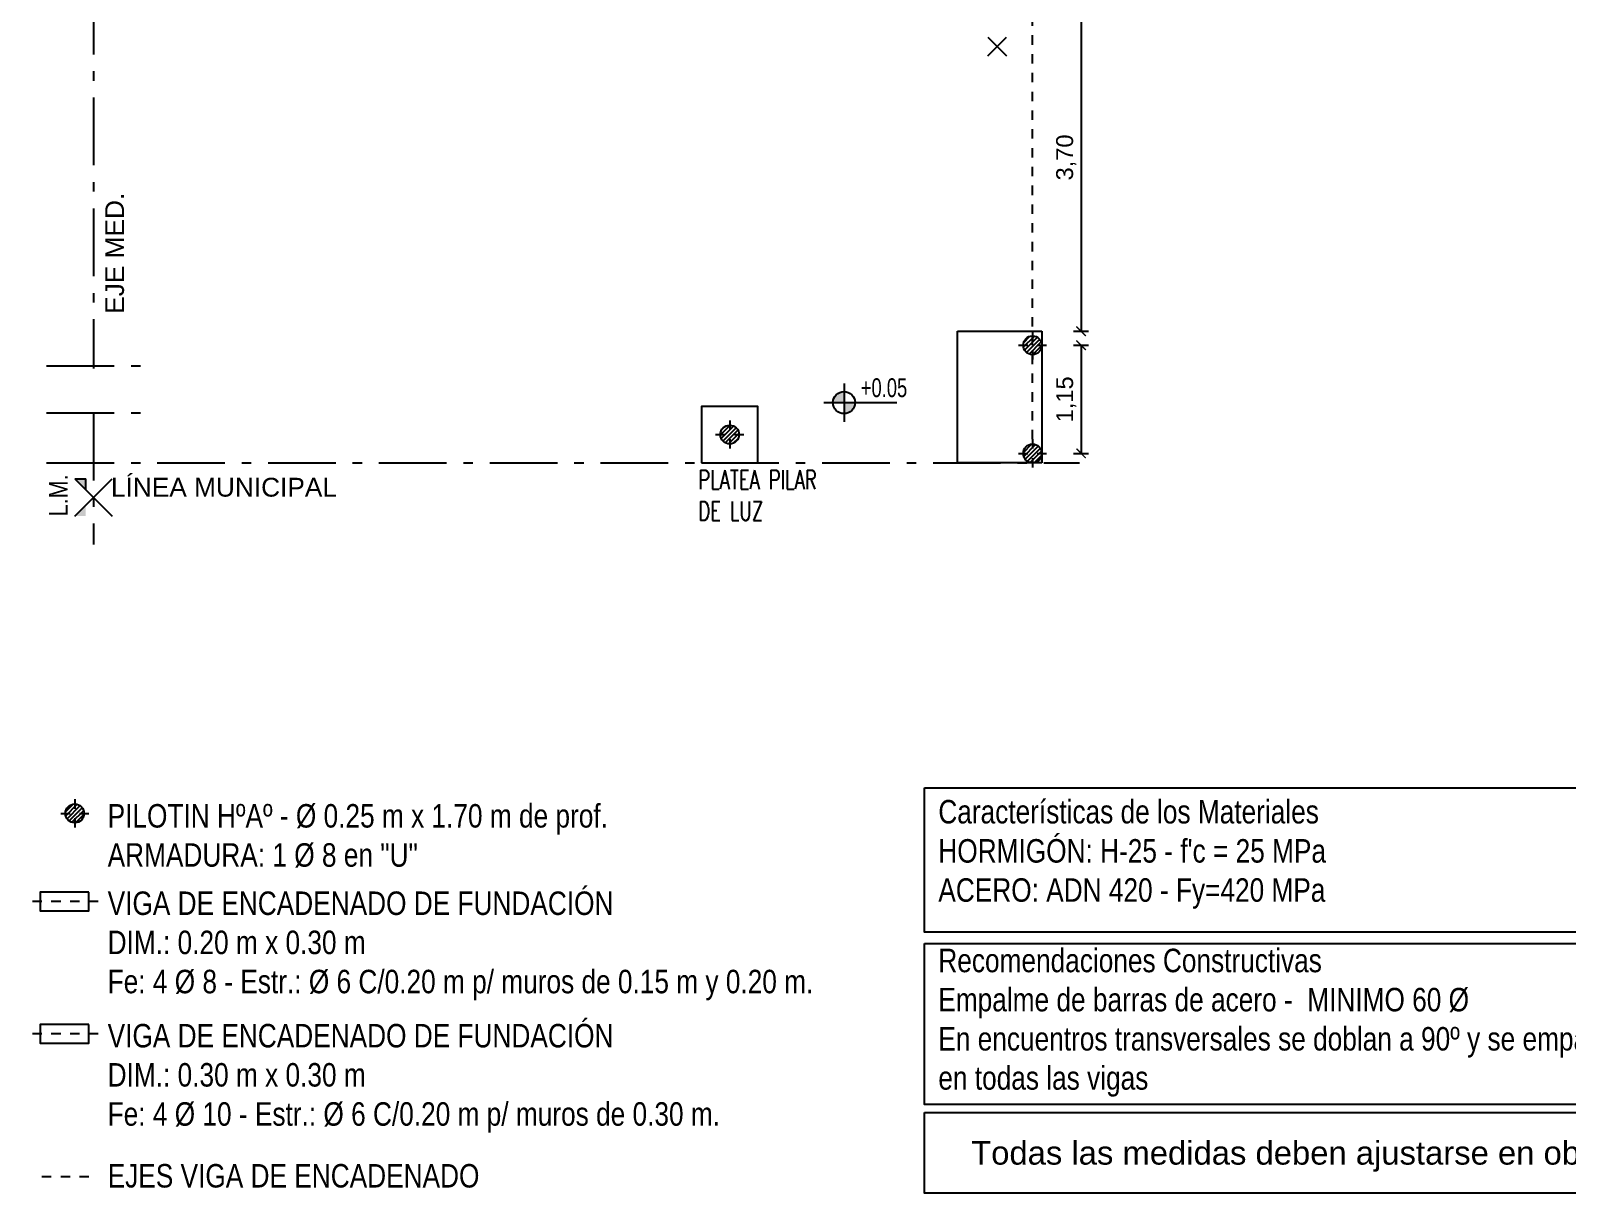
# Model space of a CAD drawing. Header units: millimetres. Extents: x 228 to 428, y 156 to 192.
# Drawn here: x 393.12 to 409.48, y 157.89 to 170.26 of the extents above; entities that cross this region are included whole.
import ezdxf

# ---------------------------------------------------------------- set-up
doc = ezdxf.new("R2010")
doc.units = ezdxf.units.MM
doc.header["$LTSCALE"] = 0.1
doc.header["$MEASUREMENT"] = 0
doc.header["$PDMODE"] = 3
doc.header["$PDSIZE"] = 0.1
doc.linetypes.add('ACAD_ISO04W100', pattern=[30, 24, -3, 0, -3])
doc.linetypes.add('ACAD_ISO10W100', pattern=[18, 12, -3, 0, -3])
doc.layers.get('DEFPOINTS').update_dxf_attribs({"color": 1})
for name, color, linetype in [('01', 1, 'Continuous'), ('Cotas', 1, 'Continuous'), ('EJES', 6, 'Continuous'), ('ESTRUCTURAS', 3, 'Continuous'), ('NIVELES', 1, 'Continuous'), ('pilotín', 6, 'Continuous'), ('Textos', 2, 'Continuous'), ('vigas de encadenado', 2, 'Continuous')]:
    doc.layers.add(name, color=color, linetype=linetype)
doc.styles.add('ARIAL', font='arial.ttf', dxfattribs={"height": 0.18})
doc.styles.add('Arial30', font='arial.ttf', dxfattribs={"width": 0.8, "height": 0.3})
doc.styles.add('COTAS', font='ROMANS.shx', dxfattribs={"width": 0.7})
doc.styles.add('general', font='arial.ttf')
doc.styles.add('Verdana', font='verdana.ttf')
doc.dimstyles.new('100', dxfattribs={"dimtxt": 0.2, "dimasz": 0.1, "dimexe": 0.08, "dimexo": 0, "dimgap": 0.05, "dimtad": 1, "dimzin": 1, "dimtxsty": 'ARIAL', "dimblk": 'ARCHTICK', "dimcen": 2.5, "dimadec": 0, "dimazin": 0, "dimtfac": 1, "dimtix": 1, "dimtmove": 0, "dimatfit": 3, "dimfxl": 0.08, "dimfxlon": 1, "dimarcsym": 0})

# ---------------------------------------------------------------- blocks, each defined once
blk = doc.blocks.new('pilotín')
at = {"layer": '01', "ltscale": 0.1}
h = blk.add_hatch(dxfattribs=at)
h.set_pattern_fill('LINE,_O', color=256, scale=0.01, angle=45)
h.set_pattern_definition([(45, (-145.452434, -127.2089), (-0.0224506403, 0.0224506403), [])])
h.paths.add_polyline_path([(0, 0), (0, 0.1, 0.414214), (-0.1, 0)])
h.paths.add_polyline_path([(0.1, 0, 0.414214), (0, 0.1), (0, 0)])
h.paths.add_polyline_path([(0, -0.1, 0.414214), (0.1, 0), (0, 0)])
h.paths.add_polyline_path([(0, 0), (-0.1, 0, 0.414214), (0, -0.1)])
at = {"layer": '01', "linetype": 'ACAD_ISO04W100', "ltscale": 0.0025}
for p, q in [((-0.15, 0), (0.15, 0)), ((0, 0.15), (0, -0.15))]:
    blk.add_line(p, q, dxfattribs=at)
at = {"layer": 'pilotín'}
blk.add_circle((0, 0), 0.1, dxfattribs=at)
blk = doc.blocks.new('Nivel Planta')
at = {"layer": 'Cotas'}
h = blk.add_hatch(color=1, dxfattribs=at)
h.paths.add_polyline_path([(509.851, 209.413, 0.414214), (509.733, 209.295), (509.851, 209.295)])
h.paths.add_polyline_path([(509.969, 209.295), (509.851, 209.295), (509.851, 209.177, 0.414214)])
at = {"layer": 'Cotas', "color": 1}
for p, q in [((509.851, 209.499), (509.851, 209.09)), ((509.636, 209.295), (510.413, 209.295))]:
    blk.add_line(p, q, dxfattribs=at)
blk.add_circle((509.851, 209.295), 0.118, dxfattribs=at)
blk = doc.blocks.new('_ARCHTICK')
at = {"color": 0, "linetype": 'ByBlock', "const_width": 0.15}
blk.add_lwpolyline([(-0.5, -0.5), (0.5, 0.5)], dxfattribs=at)
blk = doc.blocks.new('*D110')
at = {"layer": 'Cotas', "color": 0, "lineweight": -2, "transparency": 16777216}
for p, q in [((404.222, 170.761), (404.382, 170.761)), ((404.302, 170.761), (404.302, 167.061)), ((404.222, 167.061), (404.382, 167.061))]:
    blk.add_line(p, q, dxfattribs=at)
at = {"layer": 'DEFPOINTS', "color": 0, "transparency": 16777216}
for p in [(403.912, 170.761), (404.087, 167.061), (404.302, 167.061)]:
    blk.add_point(p, dxfattribs=at)
at = {"layer": 'Cotas', "color": 0, "lineweight": -2, "transparency": 16777216, "xscale": 0.1, "yscale": 0.1, "zscale": 0.1}
for p, rotation in [((404.302, 170.761), 90), ((404.302, 167.061), 270)]:
    blk.add_blockref('_ARCHTICK', p, dxfattribs=dict(at, rotation=rotation))
at = {"layer": 'Cotas', "color": 0, "transparency": 16777216, "insert": (404.144, 168.911), "char_height": 0.18, "attachment_point": 5, "rotation": 90, "style": 'ARIAL'}
blk.add_mtext('3,70', dxfattribs=at)
blk = doc.blocks.new('*D111')
at = {"layer": 'Cotas', "color": 0, "lineweight": -2, "transparency": 16777216}
for p, q in [((404.222, 166.911), (404.382, 166.911)), ((404.302, 166.911), (404.302, 165.761)), ((404.222, 165.761), (404.382, 165.761))]:
    blk.add_line(p, q, dxfattribs=at)
at = {"layer": 'DEFPOINTS', "color": 0, "transparency": 16777216}
for p in [(404.062, 166.911), (404.062, 165.761), (404.302, 165.761)]:
    blk.add_point(p, dxfattribs=at)
at = {"layer": 'Cotas', "color": 0, "lineweight": -2, "transparency": 16777216, "xscale": 0.1, "yscale": 0.1, "zscale": 0.1}
for p, rotation in [((404.302, 166.911), 90), ((404.302, 165.761), 270)]:
    blk.add_blockref('_ARCHTICK', p, dxfattribs=dict(at, rotation=rotation))
at = {"layer": 'Cotas', "color": 0, "transparency": 16777216, "insert": (404.144, 166.336), "char_height": 0.18, "attachment_point": 5, "rotation": 90, "style": 'ARIAL'}
blk.add_mtext('1,15', dxfattribs=at)

msp = doc.modelspace()

# ---------------------------------------------------------------- hatches: boundary and pattern name
at = {"layer": '01'}
h = msp.add_hatch(color=256, dxfattribs=at)
h.paths.add_polyline_path([(393.5876, 165.0932), (393.704, 165.0932), (393.704, 165.2095)])
h.paths.add_polyline_path([(393.5876, 165.4892), (393.704, 165.3728), (393.704, 165.4892)])
h = msp.add_hatch(color=256, dxfattribs=at)
h.paths.add_polyline_path([(393.5876, 165.0932), (393.704, 165.0932), (393.704, 165.2095)])
h.paths.add_polyline_path([(393.5876, 165.4892), (393.704, 165.3728), (393.704, 165.4892)])

# ---------------------------------------------------------------- linework, layer by layer
for p, q in [((393.5876, 165.4892), (393.9836, 165.0932)), ((393.5876, 165.0932), (393.9836, 165.4892)), ((393.5876, 165.4892), (393.704, 165.4892)), ((393.5876, 165.4892), (393.9836, 165.0932)), ((393.5876, 165.0932), (393.9836, 165.4892)), ((393.5876, 165.4892), (393.704, 165.4892)), ((393.704, 165.3728), (393.704, 165.4892)), ((393.704, 165.3728), (393.704, 165.4892))]:
    msp.add_line(p, q, dxfattribs=at)
at = {"layer": 'Cotas'}
msp.add_point((403.4086, 170.0924), dxfattribs=at)
at = {"layer": 'EJES', "linetype": 'ACAD_ISO10W100', "ltscale": 0.6}
for p, q in [((393.7856, 181.348), (393.7856, 166.6632)), ((393.2856, 166.6929), (394.2856, 166.6929)), ((393.2856, 166.1929), (394.2856, 166.1929)), ((393.7856, 166.1929), (393.7856, 164.7912)), ((393.2856, 165.6611), (404.2856, 165.6611))]:
    msp.add_line(p, q, dxfattribs=at)
at = {"layer": 'EJES', "linetype": 'ACAD_ISO04W100', "ltscale": 0.015}
msp.add_line((403.7856, 165.9111), (403.7856, 181.421), dxfattribs=at)
at = {"layer": 'EJES', "linetype": 'ACAD_ISO04W100', "ltscale": 0.01}
for p, q in [((393.8366, 160.9914), (393.1175, 160.9914)), ((393.8366, 159.5816), (393.1175, 159.5816)), ((393.7366, 158.0593), (393.2175, 158.0593))]:
    msp.add_line(p, q, dxfattribs=at)
at = {"layer": 'ESTRUCTURAS'}
for points in [[(402.634, 162.2016), (410.7597, 162.2016), (410.7597, 160.6646), (402.634, 160.6646)], [(402.634, 160.545), (410.7597, 160.545), (410.7597, 158.829), (402.634, 158.829)], [(402.634, 158.7436), (410.7597, 158.7436), (410.7597, 157.8852), (402.634, 157.8852)]]:
    msp.add_lwpolyline(points, close=True, dxfattribs=at)
at = {"layer": 'vigas de encadenado', "color": 2, "linetype": 'Continuous'}
for p, q in [((402.9856, 165.6611), (402.9856, 167.0611)), ((402.9856, 167.0611), (403.8856, 167.0611)), ((403.8856, 167.0611), (403.8856, 165.6611)), ((403.8856, 165.6611), (402.9856, 165.6611))]:
    msp.add_line(p, q, dxfattribs=at)
at = {"layer": 'vigas de encadenado', "color": 3, "linetype": 'Continuous'}
msp.add_lwpolyline([(400.2606, 165.6611), (400.8606, 165.6611), (400.8606, 166.2611), (400.2606, 166.2611)], close=True, dxfattribs=at)
at = {"layer": 'vigas de encadenado', "color": 2}
for points in [[(393.7366, 161.0914), (393.2175, 161.0914), (393.2175, 160.8914), (393.7366, 160.8914), (393.7366, 161.0914)], [(393.7366, 159.6816), (393.2175, 159.6816), (393.2175, 159.4816), (393.7366, 159.4816), (393.7366, 159.6816)]]:
    msp.add_lwpolyline(points, dxfattribs=at)

# ---------------------------------------------------------------- block references
at = {"layer": 'NIVELES', "color": 1}
msp.add_blockref('Nivel Planta', (-108.073, -42.9931), dxfattribs=at)
at = {"layer": 'pilotín', "ltscale": 0.015}
for p in [(403.7856, 166.9111), (400.5606, 165.9611), (403.7856, 165.7611), (393.5866, 161.9287)]:
    msp.add_blockref('pilotín', p, dxfattribs=at)

# ---------------------------------------------------------------- texts
at = {"layer": '01', "lineweight": 40, "insert": (393.3122, 165.3141), "char_height": 0.2, "width": 1.294531, "attachment_point": 2, "rotation": 90}
msp.add_mtext('{\\fArial Narrow|b0|i0|c0|p34;L.M.}', dxfattribs=at)
msp.add_mtext('{\\fArial Narrow|b0|i0|c0|p34;L.M.}', dxfattribs=at)
at = {"layer": 'ESTRUCTURAS', "style": 'Arial30'}
msp.add_text('Todas las medidas deben ajustarse en obra', height=0.25, dxfattribs=at).set_placement((403.1319, 158.19))
at = {"layer": 'ESTRUCTURAS', "char_height": 0.25, "attachment_point": 1, "style": 'Arial30'}
for s, insert, width in [('{\\fArial|b0|i0|c238|p34;PILOTIN HºAº} - {\\fArial|b0|i0|c238|p34;%%C }0.25 {\\fArial|b0|i0|c238|p34;m x }1.70 {\\fArial|b0|i0|c238|p34;m} de prof.{\\fArial|b0|i0|c238|p34;\\PARMADURA: }1 {\\fArial|b0|i0|c238|p34;%%C} 8 en "U"', (393.9366, 162.0278), 10.885709), ("Características de los Materiales\\PHORMIGÓN: H-25 - f'c = 25 MPa\\PACERO: ADN 420 - Fy=420 MPa ", (402.7824, 162.0715), 7.8599), ('{\\fArial|b0|i0|c238|p34;VIGA DE ENCADENADO DE FUNDACI}Ó{\\fArial|b0|i0|c238|p34;N\\PDIM.: }0.2{\\fArial|b0|i0|c238|p34;0} {\\fArial|b0|i0|c238|p34;m x }0.3{\\fArial|b0|i0|c238|p34;0} {\\fArial|b0|i0|c238|p34;m\\PFe: 4} {\\fArial|b0|i0|c238|p34;%%C} {\\fArial|b0|i0|c238|p34;8} {\\fArial|b0|i0|c238|p34;-} E{\\fArial|b0|i0|c238|p34;str.:} {\\fArial|b0|i0|c238|p34;%%C} {\\fArial|b0|i0|c238|p34;6} {\\fArial|b0|i0|c238|p34;C/}0.{\\fArial|b0|i0|c238|p34;20} {\\fArial|b0|i0|c238|p34;m} p/ muros de 0.15 m y 0.20 m.', (393.9366, 161.0974), 10.885709), ('Recomendaciones Constructivas\\PEmpalme de barras de acero -  MINIMO 60 %%C\\PEn encuentros transversales se doblan a 90º y se empalman en todas las vigas', (402.7824, 160.488), 7.8599), ('{\\fArial|b0|i0|c238|p34;VIGA DE ENCADENADO DE FUNDACI}Ó{\\fArial|b0|i0|c238|p34;N\\PDIM.: }0.30 {\\fArial|b0|i0|c238|p34;m x }0.3{\\fArial|b0|i0|c238|p34;0} {\\fArial|b0|i0|c238|p34;m\\PFe: 4} {\\fArial|b0|i0|c238|p34;%%C} 10 {\\fArial|b0|i0|c238|p34;-} E{\\fArial|b0|i0|c238|p34;str.:} {\\fArial|b0|i0|c238|p34;%%C} {\\fArial|b0|i0|c238|p34;6} {\\fArial|b0|i0|c238|p34;C/}0.{\\fArial|b0|i0|c238|p34;20} {\\fArial|b0|i0|c238|p34;m} p/ muros de 0.30 m.', (393.9366, 159.6876), 10.885709), ('EJES VIGA DE ENCADENADO', (393.937, 158.1962), 10.885709)]:
    msp.add_mtext(s, dxfattribs=dict(at, insert=insert, width=width))
at = {"layer": 'Textos', "color": 1, "insert": (393.9105, 167.891), "char_height": 0.2, "width": 2.272529, "attachment_point": 2, "rotation": 90, "style": 'general'}
msp.add_mtext('EJE MED.', dxfattribs=at)
at = {"layer": 'Textos', "char_height": 0.2}
for s, insert, width, attachment_point, style in [('\\pxql;{\\fArial|b0|i0|c0|p34;\\W0.7;+0.05}', (402.6377, 166.56), 0.681397, 3, 'Verdana'), ('PLATEA PILAR \\PDE LUZ', (400.2261, 165.5811), 1.958714, 1, 'COTAS')]:
    msp.add_mtext(s, dxfattribs=dict(at, insert=insert, width=width, attachment_point=attachment_point, style=style))
at = {"layer": 'Textos', "color": 1, "insert": (395.1752, 165.5007), "char_height": 0.2, "width": 4.586755, "attachment_point": 2, "style": 'general'}
msp.add_mtext('LÍNEA MUNICIPAL', dxfattribs=at)

# ---------------------------------------------------------------- dimensions: what is measured, and where the dimension line sits
at = {"layer": 'Cotas'}
for base, p1, p2, picture, middle in [((404.3022, 167.0611), (403.912, 170.761), (404.087, 167.0611), '*D110', (404.144, 168.9111)), ((404.3022, 165.7611), (404.062, 166.9111), (404.062, 165.7611), '*D111', (404.144, 166.3361))]:
    dim = msp.add_linear_dim(base=base, p1=p1, p2=p2, angle=90, dimstyle='100', dxfattribs=at)
    dim.commit()
    dim.dimension.update_dxf_attribs({"geometry": picture, "text_midpoint": middle})

doc.saveas('drawing.dxf')
